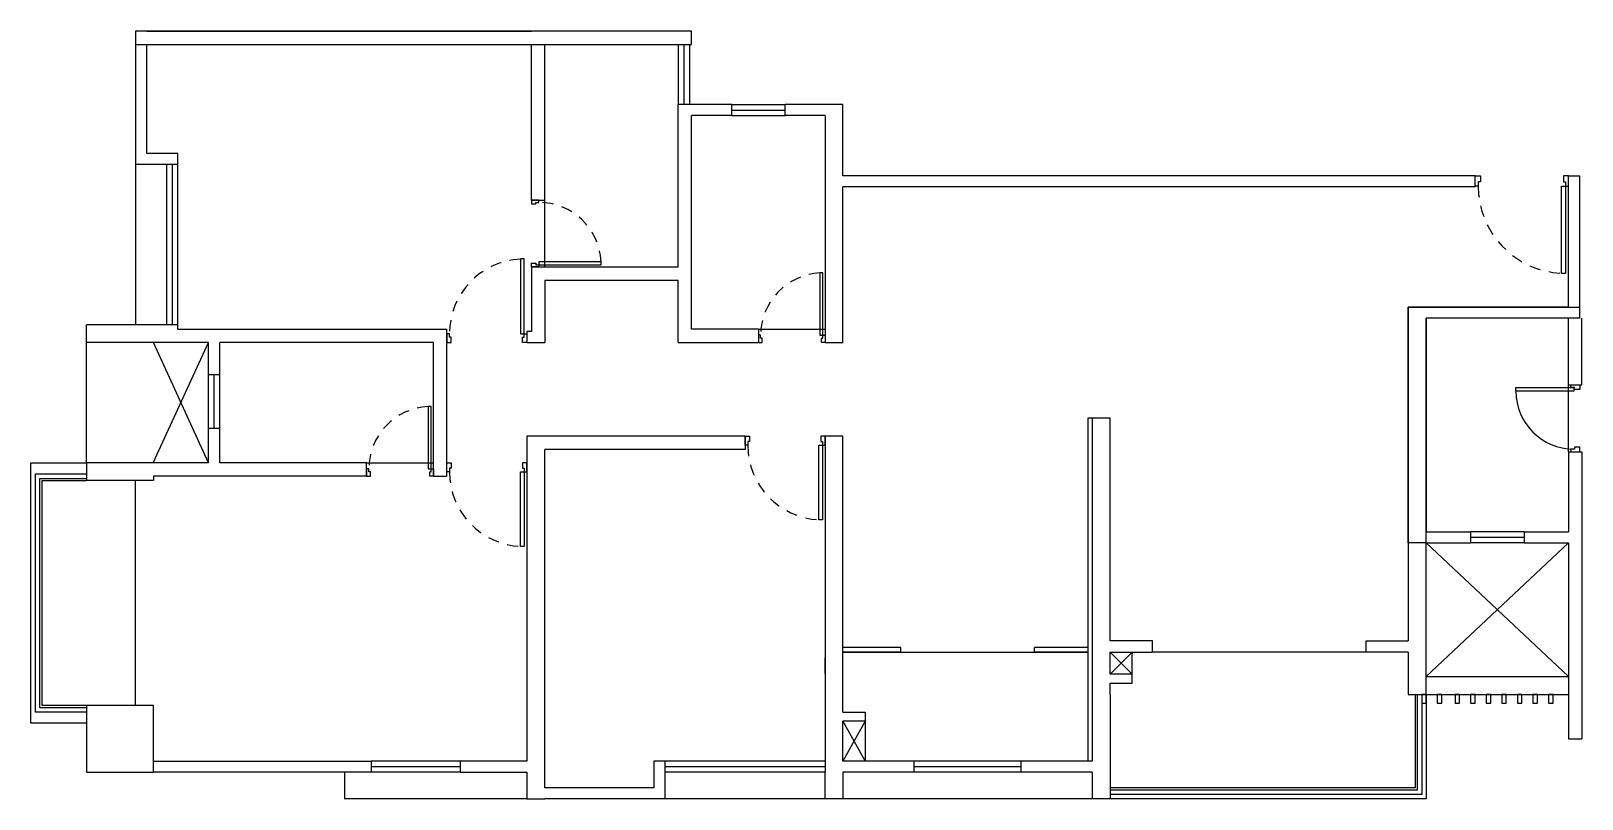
# Model space of a CAD drawing. Header units: metres. Extents: x 235.7 to 253.1, y 200 to 208.6.
import ezdxf

# ---------------------------------------------------------------- set-up
doc = ezdxf.new("R2010")
doc.units = ezdxf.units.M
doc.linetypes.add('HIDDEN', pattern=[0.375, 0.25, -0.125])
doc.layers.add('3BHK', color=7, linetype='Continuous')
doc.layers.add('car numbers', color=7, linetype='Continuous')

msp = doc.modelspace()

# ---------------------------------------------------------------- linework, layer by layer
at = {"layer": '3BHK', "color": 40, "ltscale": 0.8, "true_color": 0xf8d731}
for p, q in [((243.074, 208.648), (236.829, 208.648)), ((236.829, 208.648), (236.829, 207.148)), ((236.954, 208.648), (241.274, 208.648)), ((243.074, 208.498), (243.074, 208.648)), ((236.829, 208.498), (241.424, 208.498)), ((236.954, 208.498), (241.274, 208.498)), ((236.954, 207.273), (236.954, 208.498)), ((241.274, 206.748), (241.274, 208.498)), ((241.424, 206.748), (241.424, 208.498)), ((241.424, 208.498), (243.074, 208.498)), ((242.924, 208.498), (242.924, 207.823)), ((242.987, 208.498), (242.987, 207.823)), ((243.049, 208.498), (243.049, 207.823)), ((243.524, 207.823), (242.924, 207.823)), ((242.924, 205.998), (242.924, 207.823)), ((243.524, 207.823), (244.124, 207.823)), ((243.524, 207.698), (243.524, 207.823)), ((244.574, 207.823), (244.124, 207.823)), ((244.124, 207.698), (244.124, 207.823)), ((244.774, 207.823), (244.574, 207.823)), ((244.774, 207.023), (244.774, 207.823)), ((243.524, 207.698), (243.074, 207.698)), ((243.074, 205.298), (243.074, 207.698)), ((243.524, 207.76), (244.124, 207.76)), ((243.524, 207.698), (244.124, 207.698)), ((244.574, 207.698), (244.124, 207.698)), ((244.574, 207.698), (244.574, 205.148)), ((236.829, 207.148), (236.829, 205.348)), ((237.304, 207.148), (236.829, 207.148)), ((237.304, 207.273), (236.954, 207.273)), ((237.179, 205.348), (237.179, 207.148)), ((237.242, 205.348), (237.242, 207.148)), ((237.304, 207.148), (237.304, 207.273)), ((237.304, 205.348), (237.304, 207.148)), ((251.874, 207.023), (244.774, 207.023)), ((251.874, 206.898), (251.874, 207.023)), ((252.924, 205.548), (252.924, 207.023)), ((252.924, 207.023), (253.049, 207.023)), ((253.049, 205.423), (253.049, 207.023)), ((251.874, 206.898), (244.774, 206.898)), ((244.774, 205.148), (244.774, 206.898)), ((241.274, 206.748), (241.424, 206.748)), ((241.274, 206.748), (241.274, 206.748)), ((241.424, 205.998), (241.424, 206.748)), ((241.424, 206.748), (241.424, 206.748)), ((241.274, 205.998), (242.924, 205.998)), ((241.274, 205.998), (241.274, 205.273)), ((241.424, 205.998), (241.424, 205.998)), ((241.424, 205.848), (242.924, 205.848)), ((241.424, 205.848), (241.424, 205.148)), ((242.924, 205.148), (242.924, 205.848)), ((251.324, 205.548), (251.124, 205.548)), ((251.124, 205.548), (251.124, 201.798)), ((252.924, 205.548), (251.324, 205.548)), ((253.049, 205.423), (251.324, 205.423)), ((251.324, 201.198), (251.324, 205.423)), ((252.924, 205.423), (252.924, 205.423)), ((252.924, 204.673), (252.924, 205.423)), ((253.074, 204.673), (253.074, 205.423)), ((237.304, 205.348), (236.279, 205.348)), ((236.279, 205.148), (236.279, 205.348)), ((237.304, 205.298), (237.304, 205.348)), ((237.304, 205.298), (240.324, 205.298)), ((240.324, 203.648), (240.324, 205.298)), ((241.274, 205.273), (241.224, 205.273)), ((241.224, 205.273), (241.224, 205.148)), ((243.824, 205.298), (243.074, 205.298)), ((243.824, 205.298), (244.574, 205.298)), ((243.824, 205.298), (243.824, 205.148)), ((236.279, 203.798), (236.279, 205.148)), ((237.649, 205.148), (236.279, 205.148)), ((237.649, 204.785), (237.649, 205.148)), ((237.774, 204.785), (237.774, 205.148)), ((240.174, 205.148), (237.774, 205.148)), ((240.174, 203.648), (240.174, 205.148)), ((241.224, 205.148), (241.424, 205.148)), ((242.924, 205.148), (242.924, 205.148)), ((242.924, 205.148), (242.924, 205.148)), ((242.924, 205.148), (243.824, 205.148)), ((244.574, 205.148), (244.774, 205.148)), ((237.649, 204.185), (237.649, 204.785)), ((237.774, 204.785), (237.649, 204.785)), ((237.712, 204.185), (237.712, 204.785)), ((237.774, 204.185), (237.774, 204.785)), ((252.924, 203.923), (252.924, 204.673)), ((252.924, 204.673), (253.074, 204.673)), ((237.649, 203.798), (237.649, 204.185)), ((237.774, 204.185), (237.649, 204.185)), ((237.774, 203.798), (237.774, 204.185)), ((247.574, 204.298), (247.524, 204.298)), ((247.524, 204.298), (247.524, 200.448)), ((247.774, 204.298), (247.574, 204.298)), ((247.574, 204.298), (247.574, 201.198)), ((247.774, 201.798), (247.774, 204.298)), ((241.424, 204.098), (241.224, 204.098)), ((241.224, 204.098), (241.224, 200.448)), ((243.674, 204.098), (241.424, 204.098)), ((243.674, 204.098), (243.674, 203.948)), ((244.774, 204.098), (244.574, 204.098)), ((244.574, 204.098), (244.574, 200.323)), ((244.774, 200.998), (244.774, 204.098)), ((243.674, 203.948), (241.424, 203.948)), ((241.424, 200.148), (241.424, 203.948)), ((252.924, 203.923), (252.924, 203.023)), ((252.924, 203.923), (253.074, 203.923)), ((253.074, 203.923), (253.074, 203.023)), ((235.654, 200.873), (235.654, 203.798)), ((235.654, 203.798), (236.279, 203.798)), ((235.704, 200.998), (235.704, 203.673)), ((235.704, 203.673), (236.279, 203.673)), ((237.649, 203.798), (236.279, 203.798)), ((236.279, 203.798), (236.279, 203.598)), ((239.424, 203.648), (237.029, 203.648)), ((237.029, 203.648), (237.029, 203.598)), ((239.424, 203.798), (237.774, 203.798)), ((239.424, 203.798), (240.174, 203.798)), ((239.424, 203.648), (239.424, 203.798)), ((240.174, 203.648), (240.324, 203.648)), ((235.754, 201.048), (235.754, 203.623)), ((235.754, 203.623), (236.279, 203.623)), ((235.779, 201.073), (235.779, 203.598)), ((235.779, 203.598), (236.279, 203.598)), ((237.029, 203.598), (236.279, 203.598)), ((251.324, 203.023), (251.824, 203.023)), ((251.824, 203.023), (251.824, 202.898)), ((252.424, 203.023), (251.824, 203.023)), ((252.424, 202.96), (251.824, 202.96)), ((252.424, 203.023), (252.924, 203.023)), ((252.424, 203.023), (252.424, 202.898)), ((253.074, 203.023), (253.074, 201.323)), ((251.324, 202.898), (251.824, 202.898)), ((252.424, 202.898), (251.824, 202.898)), ((252.424, 202.898), (252.924, 202.898)), ((252.924, 202.898), (252.924, 200.698)), ((248.249, 201.798), (247.774, 201.798)), ((248.249, 201.673), (248.249, 201.798)), ((250.649, 201.673), (250.649, 201.798)), ((250.649, 201.798), (251.124, 201.798)), ((245.424, 201.723), (244.774, 201.723)), ((245.424, 201.673), (244.774, 201.673)), ((245.424, 201.673), (245.424, 201.723)), ((247.524, 201.723), (246.924, 201.723)), ((246.924, 201.673), (246.924, 201.723)), ((247.524, 201.673), (246.924, 201.673)), ((247.774, 201.423), (247.774, 201.673)), ((247.774, 201.673), (248.249, 201.673)), ((248.024, 201.423), (248.024, 201.673)), ((250.649, 201.673), (248.249, 201.673)), ((251.124, 201.673), (250.649, 201.673)), ((251.124, 201.673), (251.124, 201.198)), ((248.024, 201.423), (247.774, 201.423)), ((248.024, 201.323), (248.024, 201.423)), ((251.324, 201.398), (252.924, 201.398)), ((247.774, 201.323), (248.024, 201.323)), ((247.774, 201.198), (247.774, 201.323)), ((253.074, 201.323), (253.074, 200.697)), ((236.279, 201.048), (235.754, 201.048)), ((236.279, 201.073), (235.779, 201.073)), ((237.029, 201.073), (236.279, 201.073)), ((236.279, 201.073), (236.279, 200.323)), ((237.029, 200.323), (237.029, 201.073)), ((247.574, 201.198), (247.574, 200.448)), ((247.774, 201.198), (247.774, 200.023)), ((251.124, 201.198), (251.324, 201.198)), ((251.199, 201.198), (251.199, 200.148)), ((251.224, 201.198), (251.224, 200.123)), ((251.274, 201.198), (251.274, 200.073)), ((251.324, 201.198), (251.274, 201.198)), ((251.274, 201.198), (251.274, 201.098)), ((251.274, 201.098), (251.324, 201.098)), ((251.324, 201.198), (252.924, 201.198)), ((251.324, 201.198), (251.324, 200.023)), ((251.324, 201.098), (251.324, 201.198)), ((251.499, 201.198), (251.449, 201.198)), ((251.449, 201.198), (251.449, 201.098)), ((251.449, 201.098), (251.499, 201.098)), ((251.499, 201.098), (251.499, 201.198)), ((251.699, 201.198), (251.649, 201.198)), ((251.649, 201.198), (251.649, 201.098)), ((251.649, 201.098), (251.699, 201.098)), ((251.699, 201.098), (251.699, 201.198)), ((251.874, 201.198), (251.824, 201.198)), ((251.824, 201.198), (251.824, 201.098)), ((251.824, 201.098), (251.874, 201.098)), ((251.874, 201.098), (251.874, 201.198)), ((252.049, 201.198), (251.999, 201.198)), ((251.999, 201.198), (251.999, 201.098)), ((251.999, 201.098), (252.049, 201.098)), ((252.049, 201.098), (252.049, 201.198)), ((252.224, 201.198), (252.174, 201.198)), ((252.174, 201.198), (252.174, 201.098)), ((252.174, 201.098), (252.224, 201.098)), ((252.224, 201.098), (252.224, 201.198)), ((252.399, 201.198), (252.349, 201.198)), ((252.349, 201.198), (252.349, 201.098)), ((252.349, 201.098), (252.399, 201.098)), ((252.399, 201.098), (252.399, 201.198)), ((252.574, 201.198), (252.524, 201.198)), ((252.524, 201.198), (252.524, 201.098)), ((252.524, 201.098), (252.574, 201.098)), ((252.574, 201.098), (252.574, 201.198)), ((252.749, 201.198), (252.699, 201.198)), ((252.699, 201.198), (252.699, 201.098)), ((252.699, 201.098), (252.749, 201.098)), ((252.749, 201.098), (252.749, 201.198)), ((236.279, 200.873), (235.654, 200.873)), ((236.279, 200.998), (235.704, 200.998)), ((244.774, 200.998), (245.024, 200.998)), ((244.774, 200.448), (244.774, 200.898)), ((245.024, 200.898), (244.774, 200.898)), ((245.024, 200.998), (245.024, 200.898)), ((245.024, 200.898), (245.024, 200.448)), ((237.029, 200.448), (239.474, 200.448)), ((240.474, 200.448), (239.474, 200.448)), ((239.474, 200.448), (239.474, 200.323)), ((240.474, 200.385), (239.474, 200.385)), ((241.224, 200.448), (240.474, 200.448)), ((240.474, 200.448), (240.474, 200.323)), ((242.774, 200.448), (242.649, 200.448)), ((242.649, 200.448), (242.649, 200.148)), ((244.574, 200.448), (242.774, 200.448)), ((242.774, 200.448), (242.774, 200.023)), ((244.574, 200.385), (242.774, 200.385)), ((245.574, 200.448), (244.774, 200.448)), ((246.774, 200.448), (245.574, 200.448)), ((245.574, 200.323), (245.574, 200.448)), ((246.774, 200.385), (245.574, 200.385)), ((247.574, 200.448), (246.774, 200.448)), ((246.774, 200.323), (246.774, 200.448)), ((236.279, 200.323), (237.029, 200.323)), ((239.474, 200.323), (237.029, 200.323)), ((239.174, 200.323), (239.174, 200.023)), ((240.474, 200.323), (239.474, 200.323)), ((240.474, 200.323), (241.224, 200.323)), ((241.224, 200.323), (241.224, 200.023)), ((244.574, 200.323), (242.774, 200.323)), ((244.574, 200.023), (244.574, 200.323)), ((245.574, 200.323), (244.774, 200.323)), ((244.774, 200.323), (244.774, 200.023)), ((246.774, 200.323), (245.574, 200.323)), ((247.574, 200.323), (246.774, 200.323)), ((247.574, 200.323), (247.574, 200.023)), ((241.224, 200.023), (239.174, 200.023)), ((241.224, 200.023), (241.424, 200.023)), ((242.649, 200.148), (241.424, 200.148)), ((242.774, 200.023), (241.424, 200.023)), ((244.574, 200.023), (242.774, 200.023)), ((244.774, 200.023), (244.574, 200.023)), ((247.574, 200.023), (244.774, 200.023)), ((247.774, 200.023), (247.574, 200.023)), ((251.199, 200.148), (247.774, 200.148)), ((251.224, 200.123), (247.774, 200.123)), ((251.274, 200.073), (247.774, 200.073)), ((251.324, 200.023), (247.774, 200.023))]:
    msp.add_line(p, q, dxfattribs=at)
at = {"layer": '3BHK', "color": 40, "ltscale": 0.05, "true_color": 0xf8d731}
for p, q in [((243.074, 208.648), (241.424, 208.648)), ((243.074, 208.498), (243.074, 208.648)), ((241.424, 208.498), (243.074, 208.498)), ((251.124, 202.898), (251.124, 205.548)), ((251.124, 205.548), (253.049, 205.548)), ((252.924, 205.423), (251.324, 205.423)), ((251.324, 205.423), (251.324, 203.023)), ((251.324, 202.898), (251.124, 202.898)), ((251.324, 201.398), (252.924, 202.898)), ((251.324, 202.898), (252.924, 201.398))]:
    msp.add_line(p, q, dxfattribs=at)
at = {"layer": '3BHK', "color": 40, "ltscale": 0.07, "true_color": 0xf8d731}
for p, q in [((237.027, 203.798), (237.649, 205.148)), ((237.649, 203.798), (237.029, 205.148))]:
    msp.add_line(p, q, dxfattribs=at)
at = {"layer": '3BHK', "color": 40, "ltscale": 1.2, "true_color": 0xf8d731}
msp.add_line((236.829, 201.073), (236.829, 203.598), dxfattribs=at)
at = {"layer": '3BHK', "color": 40, "linetype": 'HIDDEN', "ltscale": 0.7, "true_color": 0xf8d731}
for p, q in [((244.574, 201.433), (244.574, 201.673)), ((244.574, 201.433), (244.574, 201.673)), ((247.774, 201.673), (247.774, 201.673)), ((247.774, 201.673), (248.024, 201.673)), ((247.774, 201.673), (247.774, 201.673)), ((247.774, 201.673), (248.024, 201.673)), ((248.024, 201.673), (248.024, 201.654)), ((248.024, 201.673), (248.024, 201.654))]:
    msp.add_line(p, q, dxfattribs=at)
at = {"layer": '3BHK', "color": 40, "ltscale": 0.7, "true_color": 0xf8d731}
msp.add_line((244.774, 201.673), (247.524, 201.673), dxfattribs=at)
at = {"layer": '3BHK', "color": 40, "ltscale": 0.03, "true_color": 0xf8d731}
for p, q in [((247.774, 201.423), (248.024, 201.673)), ((248.024, 201.423), (247.774, 201.673)), ((244.774, 200.898), (245.024, 200.448)), ((245.024, 200.898), (244.774, 200.448)), ((244.774, 200.898), (245.024, 200.448)), ((245.024, 200.898), (244.774, 200.448))]:
    msp.add_line(p, q, dxfattribs=at)
at = {"layer": '3BHK', "color": 40, "true_color": 0xf8d731}
for points in [[(251.874, 206.906), (251.874, 207.023), (251.933, 207.023), (251.933, 206.953), (251.909, 206.953), (251.909, 206.906), (251.874, 206.906)], [(252.924, 206.906), (252.924, 207.023), (252.866, 207.023), (252.866, 206.953), (252.889, 206.953), (252.889, 206.906), (252.924, 206.906)], [(241.358, 206.748), (241.274, 206.748), (241.274, 206.706), (241.324, 206.706), (241.324, 206.723), (241.358, 206.723), (241.358, 206.748)], [(241.358, 205.998), (241.274, 205.998), (241.274, 206.039), (241.324, 206.039), (241.324, 206.023), (241.358, 206.023), (241.358, 205.998)], [(240.324, 205.248), (240.324, 205.148), (240.374, 205.148), (240.374, 205.208), (240.354, 205.208), (240.354, 205.248), (240.324, 205.248)], [(241.224, 205.248), (241.224, 205.148), (241.174, 205.148), (241.174, 205.208), (241.194, 205.208), (241.194, 205.248), (241.224, 205.248)], [(243.824, 205.231), (243.824, 205.148), (243.866, 205.148), (243.866, 205.198), (243.849, 205.198), (243.849, 205.231), (243.824, 205.231)], [(244.574, 205.231), (244.574, 205.148), (244.533, 205.148), (244.533, 205.198), (244.549, 205.198), (244.549, 205.231), (244.574, 205.231)], [(252.949, 204.673), (253.049, 204.673), (253.049, 204.623), (252.989, 204.623), (252.989, 204.643), (252.949, 204.643), (252.949, 204.673)], [(243.674, 203.998), (243.674, 204.098), (243.724, 204.098), (243.724, 204.038), (243.704, 204.038), (243.704, 203.998), (243.674, 203.998)], [(244.574, 203.998), (244.574, 204.098), (244.524, 204.098), (244.524, 204.038), (244.544, 204.038), (244.544, 203.998), (244.574, 203.998)], [(252.949, 203.923), (253.049, 203.923), (253.049, 203.973), (252.989, 203.973), (252.989, 203.953), (252.949, 203.953), (252.949, 203.923)], [(239.424, 203.731), (239.424, 203.648), (239.466, 203.648), (239.466, 203.698), (239.449, 203.698), (239.449, 203.731), (239.424, 203.731)], [(240.174, 203.731), (240.174, 203.648), (240.133, 203.648), (240.133, 203.698), (240.149, 203.698), (240.149, 203.731), (240.174, 203.731)], [(240.324, 203.698), (240.324, 203.798), (240.374, 203.798), (240.374, 203.738), (240.354, 203.738), (240.354, 203.698), (240.324, 203.698)], [(241.224, 203.698), (241.224, 203.798), (241.174, 203.798), (241.174, 203.738), (241.194, 203.738), (241.194, 203.698), (241.224, 203.698)]]:
    msp.add_lwpolyline(points, dxfattribs=at)
for points in [[(252.889, 206.906), (252.889, 205.926), (252.843, 205.926), (252.843, 206.906)], [(252.889, 206.906), (252.889, 205.926), (252.843, 205.926), (252.843, 206.906)], [(241.194, 205.248), (241.194, 206.088), (241.154, 206.088), (241.154, 205.248)], [(241.194, 205.248), (241.194, 206.088), (241.154, 206.088), (241.154, 205.248)], [(241.358, 206.023), (242.058, 206.023), (242.058, 206.056), (241.358, 206.056)], [(241.358, 206.023), (242.058, 206.023), (242.058, 206.056), (241.358, 206.056)], [(244.549, 205.231), (244.549, 205.931), (244.516, 205.931), (244.516, 205.231)], [(244.549, 205.231), (244.549, 205.931), (244.516, 205.931), (244.516, 205.231)], [(252.983, 204.603), (252.333, 204.603), (252.333, 204.643), (252.983, 204.643)], [(240.149, 203.731), (240.149, 204.431), (240.116, 204.431), (240.116, 203.731)], [(240.149, 203.731), (240.149, 204.431), (240.116, 204.431), (240.116, 203.731)], [(244.544, 203.998), (244.544, 203.158), (244.504, 203.158), (244.504, 203.998)], [(244.544, 203.998), (244.544, 203.158), (244.504, 203.158), (244.504, 203.998)], [(241.194, 203.698), (241.194, 202.858), (241.154, 202.858), (241.154, 203.698)], [(241.194, 203.698), (241.194, 202.858), (241.154, 202.858), (241.154, 203.698)]]:
    msp.add_lwpolyline(points, close=True, dxfattribs=at)
at = {"layer": '3BHK', "color": 40, "linetype": 'HIDDEN', "ltscale": 0.5, "true_color": 0xf8d731}
for centre, radius, start, end in [((252.889, 206.906), 0.98, 180, 267.2737), ((241.358, 206.023), 0.7, 2.7263, 90), ((241.194, 205.248), 0.84, 92.7263, 180), ((244.549, 205.231), 0.7, 92.7263, 180), ((240.149, 203.731), 0.7, 92.7263, 180), ((244.544, 203.998), 0.84, 180, 267.2737), ((241.194, 203.698), 0.84, 180, 267.2737)]:
    msp.add_arc(centre, radius, start, end, dxfattribs=at)
at = {"layer": '3BHK', "color": 40, "linetype": 'HIDDEN', "ltscale": 100, "true_color": 0xf8d731}
msp.add_arc((252.983, 204.603), 0.65, 180, 270, dxfattribs=at)
at = {"layer": 'car numbers', "color": 40, "ltscale": 0.05, "true_color": 0xf8d731}
msp.add_line((252.924, 200.698), (253.074, 200.697), dxfattribs=at)

doc.saveas('drawing.dxf')
